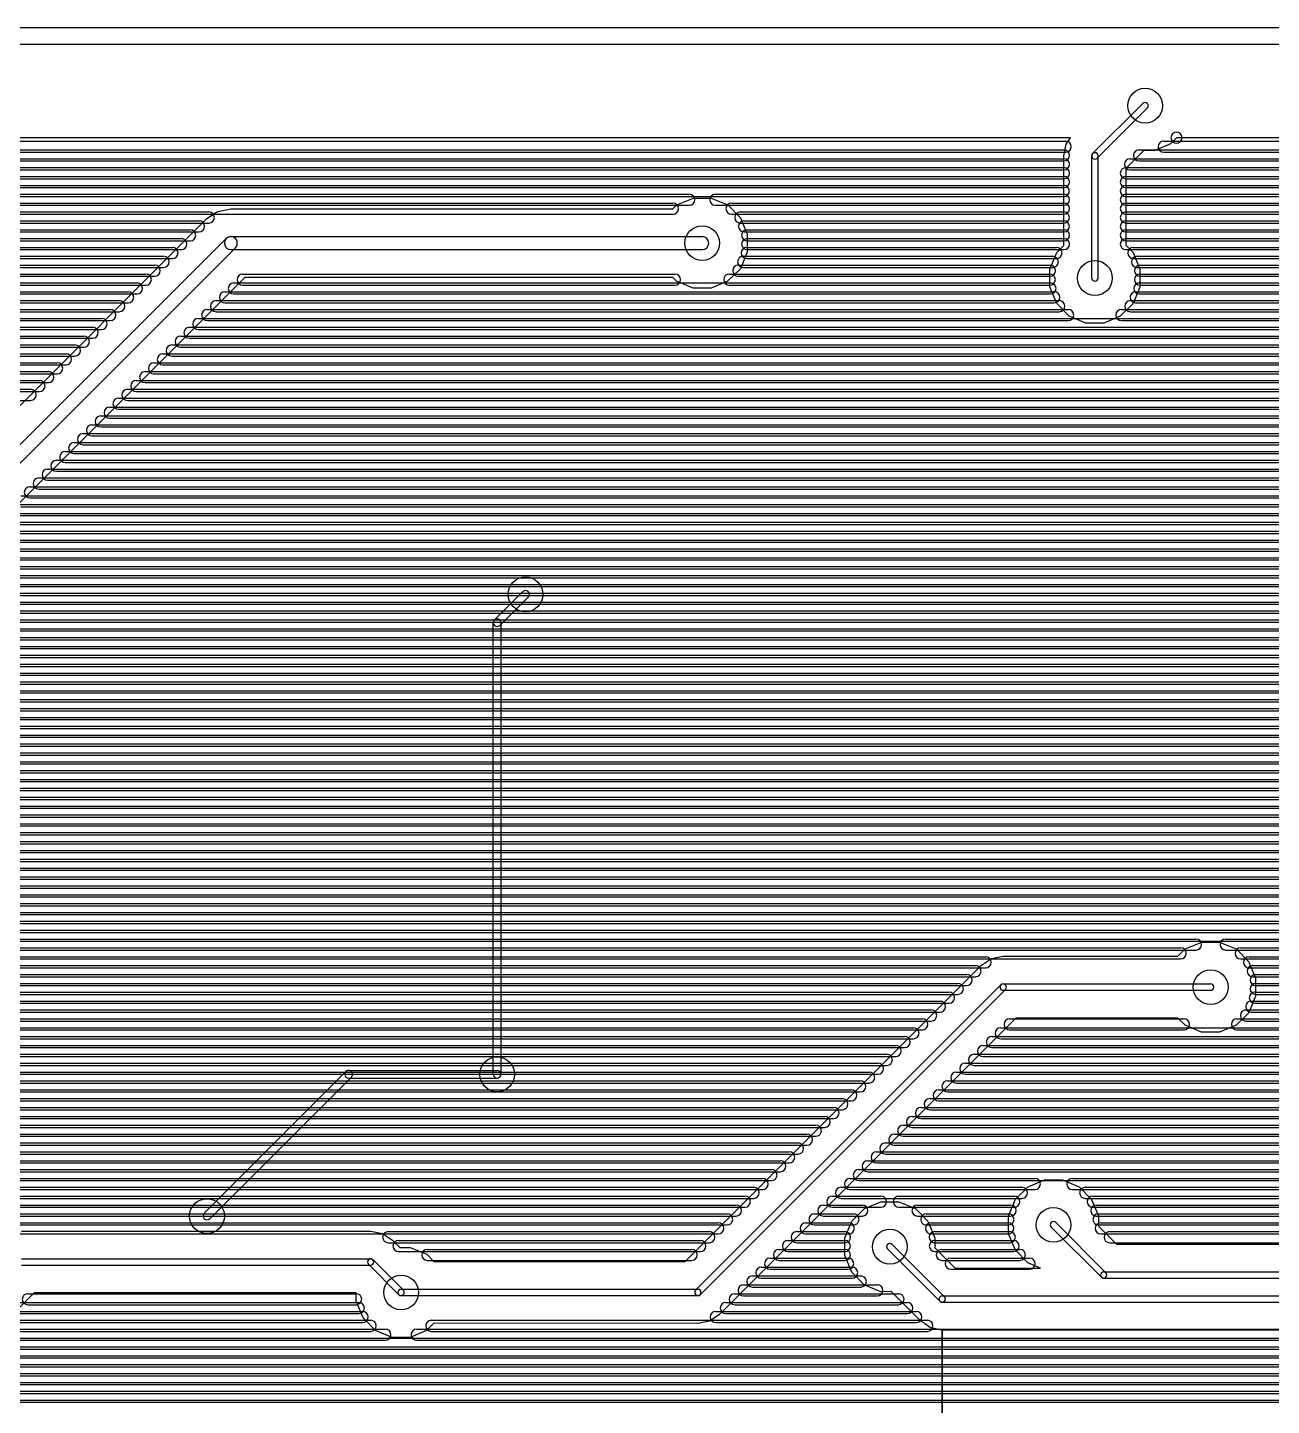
# Model space of a CAD drawing. Extents: x 25909 to 94169, y 14485 to 72115.
# Drawn here: x 45528 to 56750, y 59682 to 72115 of the extents above; entities that cross this region are included whole.
import ezdxf

# ---------------------------------------------------------------- set-up
doc = ezdxf.new("R2010")
doc.units = 0
doc.layers.add('BLACK', color=1, linetype='CONTINUOUS')

msp = doc.modelspace()

# ---------------------------------------------------------------- linework, layer by layer
at = {"layer": 'BLACK'}
for p, q in [((27165, 72115), (94093, 72115)), ((27165, 71965), (94093, 71965)), ((55589, 71431), (55136, 70978)), ((55630, 71390), (55177, 70937)), ((54936, 71120), (40520, 71120)), ((54899, 71064), (54936, 71120)), ((55893, 71121), (55839, 71066)), ((58548, 71120), (55893, 71121)), ((40360, 71011), (54878, 71011)), ((40360, 71011), (54878, 71011)), ((40440, 71091), (54894, 71091)), ((40440, 71091), (54894, 71091)), ((40440, 70991), (54894, 70991)), ((40440, 70991), (54894, 70991)), ((54878, 70957), (54899, 71064)), ((55598, 71005), (55436, 70842)), ((55554, 71011), (58230, 71011)), ((55554, 71011), (58230, 71011)), ((55690, 71004), (55598, 71005)), ((55839, 71066), (55690, 71004)), ((55778, 71091), (58468, 71091)), ((55778, 71091), (58468, 71091)), ((55778, 70991), (58468, 70991)), ((55778, 70991), (58468, 70991)), ((40280, 70931), (54878, 70931)), ((40280, 70931), (54878, 70931)), ((40360, 70911), (54878, 70911)), ((40360, 70911), (54878, 70911)), ((54878, 70150), (54878, 70957)), ((55128, 69855), (55128, 70957)), ((55186, 69855), (55186, 70957)), ((55474, 70931), (58128, 70931)), ((55474, 70931), (58128, 70931)), ((55554, 70911), (58230, 70911)), ((55554, 70911), (58230, 70911)), ((40120, 70771), (54878, 70771)), ((40120, 70771), (54878, 70771)), ((40200, 70851), (54878, 70851)), ((40200, 70851), (54878, 70851)), ((40200, 70751), (54878, 70751)), ((40200, 70751), (54878, 70751)), ((40280, 70831), (54878, 70831)), ((40280, 70831), (54878, 70831)), ((55436, 70851), (58068, 70851)), ((55436, 70851), (58068, 70851)), ((55436, 70842), (55436, 70151)), ((55436, 70771), (58034, 70771)), ((55436, 70771), (58034, 70771)), ((55436, 70751), (58068, 70751)), ((55436, 70751), (58068, 70751)), ((55474, 70831), (58128, 70831)), ((55474, 70831), (58128, 70831)), ((40049, 70691), (54877, 70691)), ((40049, 70691), (54877, 70691)), ((40120, 70671), (54878, 70671)), ((40120, 70671), (54878, 70671)), ((55436, 70691), (58018, 70691)), ((55436, 70691), (58018, 70691)), ((55436, 70671), (58034, 70671)), ((55436, 70671), (58034, 70671)), ((40049, 70611), (51497, 70611)), ((40049, 70611), (51497, 70611)), ((40049, 70591), (54877, 70591)), ((40049, 70591), (54877, 70591)), ((40049, 70531), (51351, 70531)), ((40049, 70531), (51351, 70531)), ((40049, 70511), (51497, 70511)), ((40049, 70511), (51497, 70511)), ((51349, 70479), (51385, 70514)), ((51385, 70514), (51534, 70576)), ((51534, 70576), (51695, 70576)), ((51695, 70576), (51845, 70514)), ((51732, 70611), (54878, 70611)), ((51732, 70611), (54878, 70611)), ((51732, 70511), (54878, 70511)), ((51732, 70511), (54878, 70511)), ((51845, 70514), (51958, 70399)), ((51878, 70531), (54878, 70531)), ((51878, 70531), (54878, 70531)), ((55436, 70611), (58018, 70611)), ((55436, 70611), (58018, 70611)), ((55436, 70591), (58018, 70591)), ((55436, 70591), (58018, 70591)), ((55436, 70531), (58036, 70531)), ((55436, 70531), (58036, 70531)), ((55436, 70511), (58018, 70511)), ((55436, 70511), (58018, 70511)), ((40049, 70451), (47163, 70451)), ((40049, 70451), (47163, 70451)), ((40049, 70431), (51351, 70431)), ((40049, 70431), (51351, 70431)), ((40049, 63294), (47143, 70388)), ((40049, 70371), (47075, 70371)), ((40049, 70371), (47075, 70371)), ((47143, 70388), (47209, 70433)), ((47209, 70433), (47244, 70455)), ((47244, 70455), (47362, 70479)), ((47362, 70479), (51349, 70479)), ((51878, 70431), (54878, 70431)), ((51878, 70431), (54878, 70431)), ((51957, 70451), (54877, 70451)), ((51957, 70451), (54877, 70451)), ((51958, 70399), (52020, 70250)), ((51991, 70371), (54877, 70371)), ((51991, 70371), (54877, 70371)), ((55436, 70451), (58068, 70451)), ((55436, 70451), (58068, 70451)), ((55436, 70431), (58036, 70431)), ((55436, 70431), (58036, 70431)), ((55436, 70371), (58132, 70371)), ((55436, 70371), (58132, 70371)), ((40049, 70351), (47163, 70351)), ((40049, 70351), (47163, 70351)), ((40049, 70291), (46995, 70291)), ((40049, 70291), (46995, 70291)), ((40049, 70271), (47075, 70271)), ((40049, 70271), (47075, 70271)), ((51957, 70351), (54877, 70351)), ((51957, 70351), (54877, 70351)), ((51991, 70271), (54877, 70271)), ((51991, 70271), (54877, 70271)), ((52020, 70291), (54878, 70291)), ((52020, 70291), (54878, 70291)), ((52020, 70250), (52020, 70089)), ((55436, 70351), (58068, 70351)), ((55436, 70351), (58068, 70351)), ((55436, 70291), (58236, 70291)), ((55436, 70291), (58236, 70291)), ((55436, 70271), (58132, 70271)), ((55436, 70271), (58132, 70271)), ((39269, 62162), (47319, 70212)), ((39353, 62078), (47403, 70128)), ((40049, 70211), (46915, 70211)), ((40049, 70211), (46915, 70211)), ((40049, 70191), (46995, 70191)), ((40049, 70191), (46995, 70191)), ((40049, 70131), (46835, 70131)), ((40049, 70131), (46835, 70131)), ((47362, 70229), (51614, 70229)), ((52016, 70131), (54810, 70131)), ((52016, 70131), (54810, 70131)), ((52020, 70211), (54878, 70211)), ((52020, 70211), (54878, 70211)), ((52020, 70191), (54878, 70191)), ((52020, 70191), (54878, 70191)), ((54813, 70086), (54878, 70150)), ((55436, 70211), (70814, 70211)), ((55436, 70211), (70814, 70211)), ((55436, 70191), (58236, 70191)), ((55436, 70191), (58236, 70191)), ((55436, 70151), (55501, 70084)), ((55503, 70131), (70777, 70131)), ((55503, 70131), (70777, 70131)), ((40049, 70111), (46915, 70111)), ((40049, 70111), (46915, 70111)), ((40049, 70051), (46755, 70051)), ((40049, 70051), (46755, 70051)), ((40049, 70031), (46835, 70031)), ((40049, 70031), (46835, 70031)), ((47362, 70111), (51614, 70111)), ((52020, 70089), (51958, 69939)), ((51983, 70051), (54777, 70051)), ((51983, 70051), (54777, 70051)), ((52016, 70031), (54810, 70031)), ((52016, 70031), (54810, 70031)), ((52020, 70111), (54878, 70111)), ((52020, 70111), (54878, 70111)), ((54751, 69936), (54813, 70086)), ((55436, 70111), (70814, 70111)), ((55436, 70111), (70814, 70111)), ((55501, 70084), (55563, 69935)), ((55503, 70031), (70777, 70031)), ((55503, 70031), (70777, 70031)), ((55536, 70051), (70696, 70051)), ((55536, 70051), (70696, 70051)), ((40049, 69971), (46675, 69971)), ((40049, 69971), (46675, 69971)), ((40049, 69951), (46755, 69951)), ((40049, 69951), (46755, 69951)), ((40049, 69891), (46595, 69891)), ((40049, 69891), (46595, 69891)), ((40049, 69871), (46675, 69871)), ((40049, 69871), (46675, 69871)), ((47468, 69891), (51368, 69891)), ((47468, 69891), (51368, 69891)), ((51958, 69939), (51843, 69826)), ((51858, 69891), (54750, 69891)), ((51858, 69891), (54750, 69891)), ((51939, 69971), (54751, 69971)), ((51939, 69971), (54751, 69971)), ((51939, 69871), (54751, 69871)), ((51939, 69871), (54751, 69871)), ((51983, 69951), (54777, 69951)), ((51983, 69951), (54777, 69951)), ((54751, 69775), (54751, 69936)), ((55536, 69951), (70696, 69951)), ((55536, 69951), (70696, 69951)), ((55563, 69971), (70617, 69971)), ((55563, 69971), (70617, 69971)), ((55563, 69935), (55563, 69774)), ((55563, 69891), (70537, 69891)), ((55563, 69891), (70537, 69891)), ((55563, 69871), (70617, 69871)), ((55563, 69871), (70617, 69871)), ((47489, 69861), (40049, 62422)), ((40049, 69811), (46515, 69811)), ((40049, 69811), (46515, 69811)), ((40049, 69791), (46595, 69791)), ((40049, 69791), (46595, 69791)), ((47388, 69811), (54756, 69811)), ((47388, 69811), (54756, 69811)), ((47468, 69791), (51368, 69791)), ((47468, 69791), (51368, 69791)), ((51348, 69861), (47489, 69861)), ((51383, 69826), (51348, 69861)), ((51533, 69764), (51383, 69826)), ((51694, 69764), (51533, 69764)), ((51843, 69826), (51694, 69764)), ((51858, 69791), (54750, 69791)), ((51858, 69791), (54750, 69791)), ((54813, 69626), (54751, 69775)), ((55563, 69774), (55501, 69624)), ((55557, 69811), (70457, 69811)), ((55557, 69811), (70457, 69811)), ((55563, 69791), (70537, 69791)), ((55563, 69791), (70537, 69791)), ((40049, 69731), (46435, 69731)), ((40049, 69731), (46435, 69731)), ((40049, 69711), (46515, 69711)), ((40049, 69711), (46515, 69711)), ((40049, 69651), (46355, 69651)), ((40049, 69651), (46355, 69651)), ((40049, 69631), (46435, 69631)), ((40049, 69631), (46435, 69631)), ((47228, 69651), (54836, 69651)), ((47228, 69651), (54836, 69651)), ((47308, 69731), (54790, 69731)), ((47308, 69731), (54790, 69731)), ((47308, 69631), (54790, 69631)), ((47308, 69631), (54790, 69631)), ((47388, 69711), (54756, 69711)), ((47388, 69711), (54756, 69711)), ((54926, 69511), (54813, 69626)), ((55501, 69624), (55386, 69511)), ((55477, 69651), (70297, 69651)), ((55477, 69651), (70297, 69651)), ((55524, 69731), (70376, 69731)), ((55524, 69731), (70376, 69731)), ((55524, 69631), (70376, 69631)), ((55524, 69631), (70376, 69631)), ((55557, 69711), (70457, 69711)), ((55557, 69711), (70457, 69711)), ((40049, 69571), (46275, 69571)), ((40049, 69571), (46275, 69571)), ((40049, 69551), (46355, 69551)), ((40049, 69551), (46355, 69551)), ((47148, 69571), (54916, 69571)), ((47148, 69571), (54916, 69571)), ((47228, 69551), (54836, 69551)), ((47228, 69551), (54836, 69551)), ((55076, 69449), (54926, 69511)), ((55386, 69511), (55237, 69449)), ((55396, 69571), (70230, 69571)), ((55396, 69571), (70230, 69571)), ((55477, 69551), (70297, 69551)), ((55477, 69551), (70297, 69551)), ((40049, 69491), (46195, 69491)), ((40049, 69491), (46195, 69491)), ((40049, 69471), (46275, 69471)), ((40049, 69471), (46275, 69471)), ((40049, 69411), (46115, 69411)), ((40049, 69411), (46115, 69411)), ((40049, 69391), (46195, 69391)), ((40049, 69391), (46195, 69391)), ((46988, 69411), (70174, 69411)), ((46988, 69411), (70174, 69411)), ((47068, 69491), (70190, 69491)), ((47068, 69491), (70190, 69491)), ((47068, 69391), (70190, 69391)), ((47068, 69391), (70190, 69391)), ((47148, 69471), (54916, 69471)), ((47148, 69471), (54916, 69471)), ((55237, 69449), (55076, 69449)), ((55396, 69471), (70230, 69471)), ((55396, 69471), (70230, 69471)), ((40049, 69331), (46035, 69331)), ((40049, 69331), (46035, 69331)), ((40049, 69311), (46115, 69311)), ((40049, 69311), (46115, 69311)), ((40049, 69251), (45955, 69251)), ((40049, 69251), (45955, 69251)), ((46828, 69251), (70174, 69251)), ((46828, 69251), (70174, 69251)), ((46908, 69331), (70174, 69331)), ((46908, 69331), (70174, 69331)), ((46988, 69311), (70174, 69311)), ((46988, 69311), (70174, 69311)), ((40049, 69231), (46035, 69231)), ((40049, 69231), (46035, 69231)), ((40049, 69171), (45875, 69171)), ((40049, 69171), (45875, 69171)), ((40049, 69151), (45955, 69151)), ((40049, 69151), (45955, 69151)), ((46748, 69171), (70174, 69171)), ((46748, 69171), (70174, 69171)), ((46828, 69151), (70174, 69151)), ((46828, 69151), (70174, 69151)), ((46908, 69231), (70174, 69231)), ((46908, 69231), (70174, 69231)), ((40049, 69091), (45795, 69091)), ((40049, 69091), (45795, 69091)), ((40049, 69071), (45875, 69071)), ((40049, 69071), (45875, 69071)), ((40049, 69011), (45715, 69011)), ((40049, 69011), (45715, 69011)), ((46588, 69011), (64882, 69011)), ((46588, 69011), (64882, 69011)), ((46668, 69091), (70174, 69091)), ((46668, 69091), (70174, 69091)), ((46748, 69071), (70174, 69071)), ((46748, 69071), (70174, 69071)), ((40049, 68991), (45795, 68991)), ((40049, 68991), (45795, 68991)), ((40049, 68931), (45635, 68931)), ((40049, 68931), (45635, 68931)), ((40049, 68911), (45715, 68911)), ((40049, 68911), (45715, 68911)), ((46508, 68931), (64770, 68931)), ((46508, 68931), (64770, 68931)), ((46588, 68911), (64882, 68911)), ((46588, 68911), (64882, 68911)), ((46668, 68991), (70174, 68991)), ((46668, 68991), (70174, 68991)), ((40049, 68851), (45555, 68851)), ((40049, 68851), (45555, 68851)), ((40049, 68831), (45635, 68831)), ((40049, 68831), (45635, 68831)), ((46348, 68771), (64672, 68771)), ((46348, 68771), (64672, 68771)), ((46428, 68851), (64704, 68851)), ((46428, 68851), (64704, 68851)), ((46508, 68831), (64770, 68831)), ((46508, 68831), (64770, 68831)), ((40049, 68751), (45555, 68751)), ((40049, 68751), (45555, 68751)), ((46268, 68691), (64652, 68691)), ((46268, 68691), (64652, 68691)), ((46348, 68671), (64672, 68671)), ((46348, 68671), (64672, 68671)), ((46428, 68751), (64704, 68751)), ((46428, 68751), (64704, 68751)), ((46108, 68531), (64666, 68531)), ((46108, 68531), (64666, 68531)), ((46188, 68611), (64652, 68611)), ((46188, 68611), (64652, 68611)), ((46188, 68511), (64652, 68511)), ((46188, 68511), (64652, 68511)), ((46268, 68591), (64652, 68591)), ((46268, 68591), (64652, 68591)), ((46028, 68451), (64700, 68451)), ((46028, 68451), (64700, 68451)), ((46108, 68431), (64666, 68431)), ((46108, 68431), (64666, 68431)), ((45868, 68291), (64852, 68291)), ((45868, 68291), (64852, 68291)), ((45948, 68371), (64758, 68371)), ((45948, 68371), (64758, 68371)), ((45948, 68271), (64758, 68271)), ((45948, 68271), (64758, 68271)), ((46028, 68351), (64700, 68351)), ((46028, 68351), (64700, 68351)), ((45708, 68131), (65136, 68131)), ((45708, 68131), (65136, 68131)), ((45788, 68211), (65056, 68211)), ((45788, 68211), (65056, 68211)), ((45868, 68191), (64852, 68191)), ((45868, 68191), (64852, 68191)), ((45628, 68051), (65216, 68051)), ((45628, 68051), (65216, 68051)), ((45708, 68031), (65136, 68031)), ((45708, 68031), (65136, 68031)), ((45788, 68111), (65056, 68111)), ((45788, 68111), (65056, 68111)), ((45468, 67891), (65376, 67891)), ((45468, 67891), (65376, 67891)), ((45548, 67971), (65296, 67971)), ((45548, 67971), (65296, 67971)), ((45628, 67951), (65216, 67951)), ((45628, 67951), (65216, 67951)), ((45388, 67811), (65456, 67811)), ((45388, 67811), (65456, 67811)), ((45468, 67791), (65376, 67791)), ((45468, 67791), (65376, 67791)), ((45548, 67871), (65296, 67871)), ((45548, 67871), (65296, 67871)), ((45228, 67651), (65616, 67651)), ((45228, 67651), (65616, 67651)), ((45308, 67731), (65536, 67731)), ((45308, 67731), (65536, 67731)), ((45388, 67711), (65456, 67711)), ((45388, 67711), (65456, 67711)), ((45148, 67571), (65696, 67571)), ((45148, 67571), (65696, 67571)), ((45228, 67551), (65616, 67551)), ((45228, 67551), (65616, 67551)), ((45308, 67631), (65536, 67631)), ((45308, 67631), (65536, 67631)), ((44988, 67411), (65856, 67411)), ((44988, 67411), (65856, 67411)), ((45068, 67491), (65776, 67491)), ((45068, 67491), (65776, 67491)), ((45068, 67391), (65776, 67391)), ((45068, 67391), (65776, 67391)), ((45148, 67471), (65696, 67471)), ((45148, 67471), (65696, 67471)), ((44908, 67331), (65936, 67331)), ((44908, 67331), (65936, 67331)), ((44988, 67311), (65856, 67311)), ((44988, 67311), (65856, 67311)), ((44748, 67171), (66010, 67171)), ((44748, 67171), (66010, 67171)), ((44828, 67251), (66010, 67251)), ((44828, 67251), (66010, 67251)), ((44828, 67151), (66010, 67151)), ((44828, 67151), (66010, 67151)), ((44908, 67231), (65936, 67231)), ((44908, 67231), (65936, 67231)), ((44668, 67091), (66010, 67091)), ((44668, 67091), (66010, 67091)), ((44748, 67071), (66010, 67071)), ((44748, 67071), (66010, 67071)), ((49995, 67026), (49739, 66770)), ((44508, 66931), (66010, 66931)), ((44508, 66931), (66010, 66931)), ((44588, 67011), (66010, 67011)), ((44588, 67011), (66010, 67011)), ((44588, 66911), (66010, 66911)), ((44588, 66911), (66010, 66911)), ((44668, 66991), (66010, 66991)), ((44668, 66991), (66010, 66991)), ((50045, 66976), (49789, 66720)), ((44348, 66771), (66010, 66771)), ((44348, 66771), (66010, 66771)), ((44428, 66851), (66010, 66851)), ((44428, 66851), (66010, 66851)), ((44508, 66831), (66010, 66831)), ((44508, 66831), (66010, 66831)), ((44268, 66691), (66010, 66691)), ((44268, 66691), (66010, 66691)), ((44348, 66671), (66010, 66671)), ((44348, 66671), (66010, 66671)), ((44428, 66751), (66010, 66751)), ((44428, 66751), (66010, 66751)), ((49729, 62671), (49729, 66745)), ((49799, 62671), (49799, 66745)), ((44108, 66531), (66010, 66531)), ((44108, 66531), (66010, 66531)), ((44188, 66611), (66010, 66611)), ((44188, 66611), (66010, 66611)), ((44268, 66591), (66010, 66591)), ((44268, 66591), (66010, 66591)), ((44028, 66451), (66010, 66451)), ((44028, 66451), (66010, 66451)), ((44108, 66431), (66010, 66431)), ((44108, 66431), (66010, 66431)), ((44188, 66511), (66010, 66511)), ((44188, 66511), (66010, 66511)), ((43868, 66291), (66010, 66291)), ((43868, 66291), (66010, 66291)), ((43948, 66371), (66010, 66371)), ((43948, 66371), (66010, 66371)), ((43948, 66271), (66010, 66271)), ((43948, 66271), (66010, 66271)), ((44028, 66351), (66010, 66351)), ((44028, 66351), (66010, 66351)), ((43788, 66211), (66010, 66211)), ((43788, 66211), (66010, 66211)), ((43868, 66191), (66010, 66191)), ((43868, 66191), (66010, 66191)), ((43628, 66051), (66010, 66051)), ((43628, 66051), (66010, 66051)), ((43708, 66131), (66010, 66131)), ((43708, 66131), (66010, 66131)), ((43708, 66031), (66010, 66031)), ((43708, 66031), (66010, 66031)), ((43788, 66111), (66010, 66111)), ((43788, 66111), (66010, 66111)), ((43548, 65971), (66010, 65971)), ((43548, 65971), (66010, 65971)), ((43628, 65951), (66010, 65951)), ((43628, 65951), (66010, 65951)), ((43388, 65811), (66010, 65811)), ((43388, 65811), (66010, 65811)), ((43468, 65891), (66010, 65891)), ((43468, 65891), (66010, 65891)), ((43468, 65791), (66010, 65791)), ((43468, 65791), (66010, 65791)), ((43548, 65871), (66010, 65871)), ((43548, 65871), (66010, 65871)), ((43228, 65651), (66010, 65651)), ((43228, 65651), (66010, 65651)), ((43308, 65731), (66010, 65731)), ((43308, 65731), (66010, 65731)), ((43388, 65711), (66010, 65711)), ((43388, 65711), (66010, 65711)), ((43148, 65571), (66010, 65571)), ((43148, 65571), (66010, 65571)), ((43228, 65551), (66010, 65551)), ((43228, 65551), (66010, 65551)), ((43308, 65631), (66010, 65631)), ((43308, 65631), (66010, 65631)), ((42988, 65411), (61114, 65411)), ((42988, 65411), (61114, 65411)), ((43068, 65491), (61258, 65491)), ((43068, 65491), (61258, 65491)), ((43148, 65471), (66010, 65471)), ((43148, 65471), (66010, 65471)), ((42908, 65331), (61034, 65331)), ((42908, 65331), (61034, 65331)), ((42988, 65311), (61114, 65311)), ((42988, 65311), (61114, 65311)), ((43068, 65391), (61258, 65391)), ((43068, 65391), (61258, 65391)), ((42748, 65171), (60972, 65171)), ((42748, 65171), (60972, 65171)), ((42828, 65251), (61000, 65251)), ((42828, 65251), (61000, 65251)), ((42828, 65151), (61000, 65151)), ((42828, 65151), (61000, 65151)), ((42908, 65231), (61034, 65231)), ((42908, 65231), (61034, 65231)), ((42668, 65091), (60972, 65091)), ((42668, 65091), (60972, 65091)), ((42748, 65071), (60972, 65071)), ((42748, 65071), (60972, 65071)), ((42508, 64931), (61008, 64931)), ((42508, 64931), (61008, 64931)), ((42588, 65011), (60976, 65011)), ((42588, 65011), (60976, 65011)), ((42588, 64911), (60976, 64911)), ((42588, 64911), (60976, 64911)), ((42668, 64991), (60972, 64991)), ((42668, 64991), (60972, 64991)), ((42428, 64851), (61054, 64851)), ((42428, 64851), (61054, 64851)), ((42508, 64831), (61008, 64831)), ((42508, 64831), (61008, 64831)), ((42268, 64691), (66010, 64691)), ((42268, 64691), (66010, 64691)), ((42348, 64771), (61134, 64771)), ((42348, 64771), (61134, 64771)), ((42348, 64671), (61134, 64671)), ((42348, 64671), (61134, 64671)), ((42428, 64751), (61054, 64751)), ((42428, 64751), (61054, 64751)), ((42108, 64531), (66010, 64531)), ((42108, 64531), (66010, 64531)), ((42188, 64611), (66010, 64611)), ((42188, 64611), (66010, 64611)), ((42268, 64591), (66010, 64591)), ((42268, 64591), (66010, 64591)), ((42028, 64451), (66010, 64451)), ((42028, 64451), (66010, 64451)), ((42108, 64431), (66010, 64431)), ((42108, 64431), (66010, 64431)), ((42188, 64511), (66010, 64511)), ((42188, 64511), (66010, 64511)), ((41868, 64291), (66010, 64291)), ((41868, 64291), (66010, 64291)), ((41948, 64371), (66010, 64371)), ((41948, 64371), (66010, 64371)), ((42028, 64351), (66010, 64351)), ((42028, 64351), (66010, 64351)), ((41788, 64211), (66010, 64211)), ((41788, 64211), (66010, 64211)), ((41868, 64191), (66010, 64191)), ((41868, 64191), (66010, 64191)), ((41948, 64271), (66010, 64271)), ((41948, 64271), (66010, 64271)), ((41628, 64051), (66010, 64051)), ((41628, 64051), (66010, 64051)), ((41708, 64131), (66010, 64131)), ((41708, 64131), (66010, 64131)), ((41708, 64031), (66010, 64031)), ((41708, 64031), (66010, 64031)), ((41788, 64111), (66010, 64111)), ((41788, 64111), (66010, 64111)), ((41548, 63971), (66010, 63971)), ((41548, 63971), (66010, 63971)), ((41628, 63951), (66010, 63951)), ((41628, 63951), (66010, 63951)), ((41388, 63811), (55930, 63811)), ((41388, 63811), (55930, 63811)), ((41468, 63891), (56068, 63891)), ((41468, 63891), (56068, 63891)), ((41468, 63791), (56068, 63791)), ((41468, 63791), (56068, 63791)), ((41548, 63871), (66010, 63871)), ((41548, 63871), (66010, 63871)), ((55905, 63736), (55972, 63801)), ((55972, 63801), (56121, 63863)), ((56121, 63863), (56282, 63863)), ((56282, 63863), (56432, 63801)), ((56336, 63891), (66010, 63891)), ((56336, 63891), (66010, 63891)), ((56336, 63791), (66010, 63791)), ((56336, 63791), (66010, 63791)), ((56432, 63801), (56545, 63686)), ((56472, 63811), (66010, 63811)), ((56472, 63811), (66010, 63811)), ((41308, 63731), (54172, 63731)), ((41308, 63731), (54172, 63731)), ((41388, 63711), (55930, 63711)), ((41388, 63711), (55930, 63711)), ((54133, 63654), (54223, 63715)), ((54223, 63715), (54330, 63736)), ((54330, 63736), (55905, 63736)), ((56472, 63711), (66010, 63711)), ((56472, 63711), (66010, 63711)), ((56545, 63686), (56607, 63537)), ((56548, 63731), (66010, 63731)), ((56548, 63731), (66010, 63731)), ((41148, 63571), (54000, 63571)), ((41148, 63571), (54000, 63571)), ((41228, 63651), (54080, 63651)), ((41228, 63651), (54080, 63651)), ((41228, 63551), (54080, 63551)), ((41228, 63551), (54080, 63551)), ((41308, 63631), (54172, 63631)), ((41308, 63631), (54172, 63631)), ((51459, 60982), (54133, 63654)), ((56548, 63631), (66010, 63631)), ((56548, 63631), (66010, 63631)), ((56581, 63651), (66009, 63651)), ((56581, 63651), (66009, 63651)), ((56581, 63551), (66009, 63551)), ((56581, 63551), (66009, 63551)), ((56607, 63571), (66009, 63571)), ((56607, 63571), (66009, 63571)), ((56607, 63537), (56607, 63376)), ((40988, 63411), (53840, 63411)), ((40988, 63411), (53840, 63411)), ((41068, 63491), (53920, 63491)), ((41068, 63491), (53920, 63491)), ((41148, 63471), (54000, 63471)), ((41148, 63471), (54000, 63471)), ((51554, 60723), (54309, 63478)), ((51595, 60682), (54350, 63437)), ((54330, 63486), (56200, 63486)), ((54330, 63428), (56200, 63428)), ((56600, 63411), (66010, 63411)), ((56600, 63411), (66010, 63411)), ((56607, 63491), (66009, 63491)), ((56607, 63491), (66009, 63491)), ((56607, 63471), (66009, 63471)), ((56607, 63471), (66009, 63471)), ((40908, 63331), (53760, 63331)), ((40908, 63331), (53760, 63331)), ((40988, 63311), (53840, 63311)), ((40988, 63311), (53840, 63311)), ((41068, 63391), (53920, 63391)), ((41068, 63391), (53920, 63391)), ((56607, 63376), (56545, 63226)), ((56567, 63331), (66009, 63331)), ((56567, 63331), (66009, 63331)), ((56600, 63311), (66010, 63311)), ((56600, 63311), (66010, 63311)), ((56607, 63391), (66009, 63391)), ((56607, 63391), (66009, 63391)), ((40748, 63171), (53600, 63171)), ((40748, 63171), (53600, 63171)), ((40828, 63251), (53680, 63251)), ((40828, 63251), (53680, 63251)), ((40908, 63231), (53760, 63231)), ((40908, 63231), (53760, 63231)), ((54444, 63178), (51772, 60505)), ((54387, 63171), (55961, 63171)), ((54387, 63171), (55961, 63171)), ((55906, 63178), (54444, 63178)), ((55970, 63113), (55906, 63178)), ((56545, 63226), (56430, 63113)), ((56438, 63171), (66010, 63171)), ((56438, 63171), (66010, 63171)), ((56519, 63251), (66009, 63251)), ((56519, 63251), (66009, 63251)), ((56567, 63231), (66009, 63231)), ((56567, 63231), (66009, 63231)), ((40668, 63091), (53520, 63091)), ((40668, 63091), (53520, 63091)), ((40748, 63071), (53600, 63071)), ((40748, 63071), (53600, 63071)), ((40828, 63151), (53680, 63151)), ((40828, 63151), (53680, 63151)), ((54307, 63091), (66009, 63091)), ((54307, 63091), (66009, 63091)), ((54387, 63071), (55961, 63071)), ((54387, 63071), (55961, 63071)), ((56120, 63051), (55970, 63113)), ((56281, 63051), (56120, 63051)), ((56430, 63113), (56281, 63051)), ((56438, 63071), (66010, 63071)), ((56438, 63071), (66010, 63071)), ((56519, 63151), (66009, 63151)), ((56519, 63151), (66009, 63151)), ((40508, 62931), (53360, 62931)), ((40508, 62931), (53360, 62931)), ((40588, 63011), (53440, 63011)), ((40588, 63011), (53440, 63011)), ((40588, 62911), (53440, 62911)), ((40588, 62911), (53440, 62911)), ((40668, 62991), (53520, 62991)), ((40668, 62991), (53520, 62991)), ((54147, 62931), (66009, 62931)), ((54147, 62931), (66009, 62931)), ((54227, 63011), (66009, 63011)), ((54227, 63011), (66009, 63011)), ((54227, 62911), (66009, 62911)), ((54227, 62911), (66009, 62911)), ((54307, 62991), (66009, 62991)), ((54307, 62991), (66009, 62991)), ((40428, 62851), (53280, 62851)), ((40428, 62851), (53280, 62851)), ((40508, 62831), (53360, 62831)), ((40508, 62831), (53360, 62831)), ((54067, 62851), (66009, 62851)), ((54067, 62851), (66009, 62851)), ((54147, 62831), (66009, 62831)), ((54147, 62831), (66009, 62831)), ((40268, 62691), (53120, 62691)), ((40268, 62691), (53120, 62691)), ((40348, 62771), (53200, 62771)), ((40348, 62771), (53200, 62771)), ((40348, 62671), (53200, 62671)), ((40348, 62671), (53200, 62671)), ((40428, 62751), (53280, 62751)), ((40428, 62751), (53280, 62751)), ((47121, 61417), (48399, 62695)), ((48425, 62705), (49763, 62705)), ((53907, 62691), (66009, 62691)), ((53907, 62691), (66009, 62691)), ((53987, 62771), (66009, 62771)), ((53987, 62771), (66009, 62771)), ((53987, 62671), (66009, 62671)), ((53987, 62671), (66009, 62671)), ((54067, 62751), (66009, 62751)), ((54067, 62751), (66009, 62751)), ((40188, 62611), (53040, 62611)), ((40188, 62611), (53040, 62611)), ((40268, 62591), (53120, 62591)), ((40268, 62591), (53120, 62591)), ((47171, 61367), (48449, 62645)), ((48425, 62635), (49763, 62635)), ((53827, 62611), (66009, 62611)), ((53827, 62611), (66009, 62611)), ((53907, 62591), (66009, 62591)), ((53907, 62591), (66009, 62591)), ((40049, 62451), (52879, 62451)), ((40049, 62451), (52879, 62451)), ((40108, 62531), (52960, 62531)), ((40108, 62531), (52960, 62531)), ((40108, 62431), (52960, 62431)), ((40108, 62431), (52960, 62431)), ((40188, 62511), (53040, 62511)), ((40188, 62511), (53040, 62511)), ((53667, 62451), (66009, 62451)), ((53667, 62451), (66009, 62451)), ((53747, 62531), (66009, 62531)), ((53747, 62531), (66009, 62531)), ((53747, 62431), (66009, 62431)), ((53747, 62431), (66009, 62431)), ((53827, 62511), (66009, 62511)), ((53827, 62511), (66009, 62511)), ((40049, 62371), (52799, 62371)), ((40049, 62371), (52799, 62371)), ((40049, 62351), (52879, 62351)), ((40049, 62351), (52879, 62351)), ((40049, 62291), (52719, 62291)), ((40049, 62291), (52719, 62291)), ((53507, 62291), (65865, 62291)), ((53507, 62291), (65865, 62291)), ((53587, 62371), (65945, 62371)), ((53587, 62371), (65945, 62371)), ((53667, 62351), (66009, 62351)), ((53667, 62351), (66009, 62351)), ((40049, 62271), (52799, 62271)), ((40049, 62271), (52799, 62271)), ((40049, 62211), (52639, 62211)), ((40049, 62211), (52639, 62211)), ((40049, 62191), (52719, 62191)), ((40049, 62191), (52719, 62191)), ((53427, 62211), (65697, 62211)), ((53427, 62211), (65697, 62211)), ((53507, 62191), (65865, 62191)), ((53507, 62191), (65865, 62191)), ((53587, 62271), (65945, 62271)), ((53587, 62271), (65945, 62271)), ((40049, 62131), (52559, 62131)), ((40049, 62131), (52559, 62131)), ((40049, 62111), (52639, 62111)), ((40049, 62111), (52639, 62111)), ((40049, 62051), (52479, 62051)), ((40049, 62051), (52479, 62051)), ((53267, 62051), (65497, 62051)), ((53267, 62051), (65497, 62051)), ((53347, 62131), (65569, 62131)), ((53347, 62131), (65569, 62131)), ((53427, 62111), (65697, 62111)), ((53427, 62111), (65697, 62111)), ((40049, 62031), (52559, 62031)), ((40049, 62031), (52559, 62031)), ((40049, 61971), (52399, 61971)), ((40049, 61971), (52399, 61971)), ((40049, 61951), (52479, 61951)), ((40049, 61951), (52479, 61951)), ((53187, 61971), (65463, 61971)), ((53187, 61971), (65463, 61971)), ((53267, 61951), (65497, 61951)), ((53267, 61951), (65497, 61951)), ((53347, 62031), (65569, 62031)), ((53347, 62031), (65569, 62031)), ((40049, 61891), (52319, 61891)), ((40049, 61891), (52319, 61891)), ((40049, 61871), (52399, 61871)), ((40049, 61871), (52399, 61871)), ((40049, 61811), (52239, 61811)), ((40049, 61811), (52239, 61811)), ((40049, 61791), (52319, 61791)), ((40049, 61791), (52319, 61791)), ((53027, 61811), (61095, 61811)), ((53027, 61811), (61095, 61811)), ((53107, 61891), (61187, 61891)), ((53107, 61891), (61187, 61891)), ((53107, 61791), (61187, 61791)), ((53107, 61791), (61187, 61791)), ((53187, 61871), (65463, 61871)), ((53187, 61871), (65463, 61871)), ((40049, 61731), (52159, 61731)), ((40049, 61731), (52159, 61731)), ((40049, 61711), (52239, 61711)), ((40049, 61711), (52239, 61711)), ((52947, 61731), (54615, 61731)), ((52947, 61731), (54615, 61731)), ((53027, 61711), (61095, 61711)), ((53027, 61711), (61095, 61711)), ((54554, 61656), (54703, 61718)), ((54703, 61718), (54864, 61718)), ((54864, 61718), (55014, 61656)), ((54954, 61731), (61038, 61731)), ((54954, 61731), (61038, 61731)), ((40049, 61651), (52079, 61651)), ((40049, 61651), (52079, 61651)), ((40049, 61631), (52159, 61631)), ((40049, 61631), (52159, 61631)), ((40049, 61571), (51999, 61571)), ((40049, 61571), (51999, 61571)), ((40049, 61551), (52079, 61551)), ((40049, 61551), (52079, 61551)), ((52787, 61571), (53227, 61571)), ((52787, 61571), (53227, 61571)), ((52867, 61651), (54499, 61651)), ((52867, 61651), (54499, 61651)), ((52867, 61551), (54499, 61551)), ((52867, 61551), (54499, 61551)), ((52947, 61631), (54615, 61631)), ((52947, 61631), (54615, 61631)), ((53388, 61571), (54430, 61571)), ((53388, 61571), (54430, 61571)), ((54377, 61393), (54439, 61543)), ((54439, 61543), (54554, 61656)), ((54954, 61631), (61038, 61631)), ((54954, 61631), (61038, 61631)), ((55014, 61656), (55127, 61541)), ((55069, 61651), (61005, 61651)), ((55069, 61651), (61005, 61651)), ((55069, 61551), (61005, 61551)), ((55069, 61551), (61005, 61551)), ((55127, 61541), (55189, 61392)), ((55136, 61571), (60992, 61571)), ((55136, 61571), (60992, 61571)), ((40049, 61491), (51919, 61491)), ((40049, 61491), (51919, 61491)), ((40049, 61471), (51999, 61471)), ((40049, 61471), (51999, 61471)), ((52707, 61491), (53059, 61491)), ((52707, 61491), (53059, 61491)), ((52787, 61471), (53227, 61471)), ((52787, 61471), (53227, 61471)), ((52963, 61346), (53078, 61459)), ((53078, 61459), (53227, 61521)), ((53227, 61521), (53388, 61521)), ((53388, 61521), (53538, 61459)), ((53388, 61471), (54430, 61471)), ((53388, 61471), (54430, 61471)), ((53538, 61459), (53651, 61344)), ((53556, 61491), (54396, 61491)), ((53556, 61491), (54396, 61491)), ((55136, 61471), (60992, 61471)), ((55136, 61471), (60992, 61471)), ((55169, 61491), (60991, 61491)), ((55169, 61491), (60991, 61491)), ((40049, 61411), (51839, 61411)), ((40049, 61411), (51839, 61411)), ((40049, 61391), (51919, 61391)), ((40049, 61391), (51919, 61391)), ((40049, 61331), (51759, 61331)), ((40049, 61331), (51759, 61331)), ((40049, 61311), (51839, 61311)), ((40049, 61311), (51839, 61311)), ((52547, 61331), (52937, 61331)), ((52547, 61331), (52937, 61331)), ((52627, 61411), (52979, 61411)), ((52627, 61411), (52979, 61411)), ((52627, 61311), (52979, 61311)), ((52627, 61311), (52979, 61311)), ((52707, 61391), (53059, 61391)), ((52707, 61391), (53059, 61391)), ((52901, 61196), (52963, 61346)), ((53556, 61391), (54396, 61391)), ((53556, 61391), (54396, 61391)), ((53635, 61411), (54377, 61411)), ((53635, 61411), (54377, 61411)), ((53635, 61311), (54377, 61311)), ((53635, 61311), (54377, 61311)), ((53651, 61344), (53713, 61195)), ((53678, 61331), (54376, 61331)), ((53678, 61331), (54376, 61331)), ((54377, 61232), (54377, 61393)), ((54803, 61333), (55256, 60880)), ((55169, 61391), (60991, 61391)), ((55169, 61391), (60991, 61391)), ((55189, 61411), (61011, 61411)), ((55189, 61411), (61011, 61411)), ((55189, 61392), (55189, 61301)), ((55189, 61311), (61011, 61311)), ((55189, 61311), (61011, 61311)), ((55189, 61301), (55351, 61138)), ((55209, 61331), (61045, 61331)), ((55209, 61331), (61045, 61331)), ((40049, 61231), (51759, 61231)), ((40049, 61231), (51759, 61231)), ((45472, 61256), (48623, 61256)), ((48623, 61256), (48730, 61235)), ((48730, 61235), (48820, 61174)), ((48781, 61251), (51679, 61251)), ((48781, 61251), (51679, 61251)), ((48820, 61174), (48886, 61109)), ((48874, 61171), (51598, 61171)), ((48874, 61171), (51598, 61171)), ((52387, 61171), (52901, 61171)), ((52387, 61171), (52901, 61171)), ((52467, 61251), (52903, 61251)), ((52467, 61251), (52903, 61251)), ((52547, 61231), (52937, 61231)), ((52547, 61231), (52937, 61231)), ((52901, 61035), (52901, 61196)), ((53678, 61231), (54376, 61231)), ((53678, 61231), (54376, 61231)), ((53711, 61251), (54389, 61251)), ((53711, 61251), (54389, 61251)), ((53713, 61195), (53713, 61104)), ((53713, 61171), (54423, 61171)), ((53713, 61171), (54423, 61171)), ((54439, 61083), (54377, 61232)), ((54762, 61292), (55215, 60839)), ((55209, 61231), (61045, 61231)), ((55209, 61231), (61045, 61231)), ((55289, 61251), (61111, 61251)), ((55289, 61251), (61111, 61251)), ((48781, 61151), (51679, 61151)), ((48781, 61151), (51679, 61151)), ((48874, 61071), (51598, 61071)), ((48874, 61071), (51598, 61071)), ((48886, 61109), (48979, 61108)), ((48979, 61108), (49129, 61046)), ((49129, 61046), (49192, 60981)), ((49134, 61091), (51518, 61091)), ((49134, 61091), (51518, 61091)), ((52307, 61091), (52901, 61091)), ((52307, 61091), (52901, 61091)), ((52387, 61071), (52901, 61071)), ((52387, 61071), (52901, 61071)), ((52467, 61151), (52903, 61151)), ((52467, 61151), (52903, 61151)), ((53286, 61095), (53759, 60622)), ((53327, 61136), (53800, 60663)), ((53711, 61151), (54389, 61151)), ((53711, 61151), (54389, 61151)), ((53713, 61104), (53895, 60921)), ((53713, 61071), (54423, 61071)), ((53713, 61071), (54423, 61071)), ((53776, 61091), (54480, 61091)), ((53776, 61091), (54480, 61091)), ((54552, 60968), (54439, 61083)), ((55289, 61151), (61111, 61151)), ((55289, 61151), (61111, 61151)), ((55351, 61138), (61183, 61138)), ((45472, 61006), (48622, 61006)), ((45472, 60948), (48622, 60948)), ((48602, 60957), (48877, 60682)), ((48643, 60998), (48918, 60723)), ((49134, 60991), (51518, 60991)), ((49134, 60991), (51518, 60991)), ((49192, 60981), (51459, 60982)), ((52147, 60931), (52967, 60931)), ((52147, 60931), (52967, 60931)), ((52227, 61011), (52931, 61011)), ((52227, 61011), (52931, 61011)), ((52307, 60991), (52901, 60991)), ((52307, 60991), (52901, 60991)), ((52963, 60886), (52901, 61035)), ((53776, 60991), (54480, 60991)), ((53776, 60991), (54480, 60991)), ((53856, 61011), (54568, 61011)), ((53856, 61011), (54568, 61011)), ((53895, 60921), (54665, 60921)), ((54665, 60921), (54552, 60968)), ((52067, 60851), (53045, 60851)), ((52067, 60851), (53045, 60851)), ((52147, 60831), (52967, 60831)), ((52147, 60831), (52967, 60831)), ((52227, 60911), (52931, 60911)), ((52227, 60911), (52931, 60911)), ((53076, 60771), (52963, 60886)), ((53856, 60911), (54568, 60911)), ((53856, 60911), (54568, 60911)), ((55236, 60888), (67972, 60888)), ((55236, 60830), (67972, 60830)), ((45587, 60698), (45130, 60241)), ((45530, 60691), (48492, 60691)), ((45530, 60691), (48492, 60691)), ((48492, 60698), (45587, 60698)), ((48492, 60622), (48492, 60698)), ((48898, 60731), (51574, 60731)), ((48898, 60673), (51574, 60673)), ((51907, 60691), (53385, 60691)), ((51907, 60691), (53385, 60691)), ((51987, 60771), (53195, 60771)), ((51987, 60771), (53195, 60771)), ((51987, 60671), (53195, 60671)), ((51987, 60671), (53195, 60671)), ((52067, 60751), (53045, 60751)), ((52067, 60751), (53045, 60751)), ((53226, 60709), (53076, 60771)), ((53318, 60710), (53226, 60709)), ((53582, 60445), (53318, 60710)), ((53780, 60671), (68090, 60671)), ((45450, 60611), (48516, 60611)), ((45450, 60611), (48516, 60611)), ((45530, 60591), (48492, 60591)), ((45530, 60591), (48492, 60591)), ((48554, 60473), (48492, 60622)), ((51827, 60611), (53465, 60611)), ((51827, 60611), (53465, 60611)), ((51907, 60591), (53385, 60591)), ((51907, 60591), (53385, 60591)), ((53780, 60613), (68090, 60613)), ((45290, 60451), (48624, 60451)), ((45290, 60451), (48624, 60451)), ((45370, 60531), (48550, 60531)), ((45370, 60531), (48550, 60531)), ((45370, 60431), (48550, 60431)), ((45370, 60431), (48550, 60431)), ((45450, 60511), (48516, 60511)), ((45450, 60511), (48516, 60511)), ((48667, 60358), (48554, 60473)), ((49193, 60424), (49127, 60358)), ((49170, 60451), (53646, 60451)), ((49170, 60451), (53646, 60451)), ((51575, 60423), (49193, 60424)), ((51682, 60444), (51575, 60423)), ((51772, 60505), (51682, 60444)), ((51736, 60531), (53546, 60531)), ((51736, 60531), (53546, 60531)), ((51736, 60431), (53546, 60431)), ((51736, 60431), (53546, 60431)), ((51827, 60511), (53465, 60511)), ((51827, 60511), (53465, 60511)), ((53618, 60421), (53582, 60445)), ((45210, 60371), (48756, 60371)), ((45210, 60371), (48756, 60371)), ((45290, 60351), (48624, 60351)), ((45290, 60351), (48624, 60351)), ((48817, 60296), (48667, 60358)), ((49127, 60358), (48978, 60296)), ((49038, 60371), (76448, 60371)), ((49038, 60371), (76448, 60371)), ((49170, 60351), (53646, 60351)), ((49170, 60351), (53646, 60351)), ((53673, 60384), (53618, 60421)), ((53780, 60363), (53673, 60384)), ((53780, 57583), (53780, 60363)), ((68090, 60363), (53780, 60363)), ((53780, 60363), (53780, 57583)), ((45130, 60291), (76448, 60291)), ((45130, 60291), (76448, 60291)), ((45130, 60211), (76448, 60211)), ((45130, 60211), (76448, 60211)), ((45130, 60191), (76448, 60191)), ((45130, 60191), (76448, 60191)), ((45210, 60271), (48756, 60271)), ((45210, 60271), (48756, 60271)), ((48978, 60296), (48817, 60296)), ((49038, 60271), (76448, 60271)), ((49038, 60271), (76448, 60271)), ((45069, 60051), (76449, 60051)), ((45069, 60051), (76449, 60051)), ((45102, 60131), (76448, 60131)), ((45102, 60131), (76448, 60131)), ((45130, 60111), (76448, 60111)), ((45130, 60111), (76448, 60111)), ((44989, 59971), (76449, 59971)), ((44989, 59971), (76449, 59971)), ((45069, 59951), (76449, 59951)), ((45069, 59951), (76449, 59951)), ((45102, 60031), (76448, 60031)), ((45102, 60031), (76448, 60031)), ((40049, 59811), (76449, 59811)), ((40049, 59811), (76449, 59811)), ((44847, 59891), (76449, 59891)), ((44847, 59891), (76449, 59891)), ((44989, 59871), (76449, 59871)), ((44989, 59871), (76449, 59871)), ((40049, 59731), (76449, 59731)), ((40049, 59731), (76449, 59731)), ((40049, 59711), (76449, 59711)), ((40049, 59711), (76449, 59711)), ((44847, 59791), (76449, 59791)), ((44847, 59791), (76449, 59791))]:
    msp.add_line(p, q, dxfattribs=at)
for centre in [(55610, 71410), (51614, 70170), (55157, 69855), (50020, 67001), (56201, 63457), (49764, 62670), (47146, 61391), (54783, 61312), (53307, 61115), (48898, 60702)]:
    msp.add_circle(centre, 157, dxfattribs=at)
for centre, radius, start, end in [((55609, 71410), 29, -45, 135), ((55893, 71121), 50, 0, 180), ((55893, 71121), 50, 0, 180), ((55893, 71121), 50, 180, 360), ((55893, 71121), 50, 180, 360), ((54878, 70961), 50, 270, 450), ((54878, 70961), 50, 270, 450), ((54894, 71041), 50, 270, 450), ((54894, 71041), 50, 270, 450), ((55554, 70961), 50, 90, 270), ((55554, 70961), 50, 90, 270), ((55778, 71041), 50, 90, 270), ((55778, 71041), 50, 90, 270), ((54878, 70881), 50, 270, 450), ((54878, 70881), 50, 270, 450), ((55157, 70957), 29, 360, 540), ((55157, 70958), 29, 135, 315), ((55474, 70881), 50, 90, 270), ((55474, 70881), 50, 90, 270), ((54878, 70801), 50, 270, 450), ((54878, 70801), 50, 270, 450), ((54878, 70721), 50, 270, 450), ((54878, 70721), 50, 270, 450), ((55436, 70801), 50, 90, 270), ((55436, 70801), 50, 90, 270), ((55436, 70721), 50, 90, 270), ((55436, 70721), 50, 90, 270), ((54877, 70641), 50, 270, 450), ((54877, 70641), 50, 270, 450), ((55436, 70641), 50, 90, 270), ((55436, 70641), 50, 90, 270), ((51351, 70481), 50, 270, 450), ((51351, 70481), 50, 270, 450), ((51497, 70561), 50, 270, 450), ((51497, 70561), 50, 270, 450), ((51732, 70561), 50, 90, 270), ((51732, 70561), 50, 90, 270), ((51878, 70481), 50, 90, 270), ((51878, 70481), 50, 90, 270), ((54878, 70561), 50, 270, 450), ((54878, 70561), 50, 270, 450), ((54878, 70481), 50, 270, 450), ((54878, 70481), 50, 270, 450), ((55436, 70561), 50, 90, 270), ((55436, 70561), 50, 90, 270), ((55436, 70481), 50, 90, 270), ((55436, 70481), 50, 90, 270), ((47075, 70321), 50, 270, 450), ((47075, 70321), 50, 270, 450), ((47163, 70401), 50, 270, 450), ((47163, 70401), 50, 270, 450), ((51957, 70401), 50, 90, 270), ((51957, 70401), 50, 90, 270), ((51991, 70321), 50, 90, 270), ((51991, 70321), 50, 90, 270), ((54877, 70401), 50, 270, 450), ((54877, 70401), 50, 270, 450), ((54877, 70321), 50, 270, 450), ((54877, 70321), 50, 270, 450), ((55436, 70401), 50, 90, 270), ((55436, 70401), 50, 90, 270), ((55436, 70321), 50, 90, 270), ((55436, 70321), 50, 90, 270), ((46995, 70241), 50, 270, 450), ((46995, 70241), 50, 270, 450), ((52020, 70241), 50, 90, 270), ((52020, 70241), 50, 90, 270), ((54878, 70241), 50, 270, 450), ((54878, 70241), 50, 270, 450), ((55436, 70241), 50, 90, 270), ((55436, 70241), 50, 90, 270), ((46835, 70081), 50, 270, 450), ((46835, 70081), 50, 270, 450), ((46915, 70161), 50, 270, 450), ((46915, 70161), 50, 270, 450), ((47362, 70170), 59, 90, 270), ((47361, 70170), 59, 315, 495), ((51614, 70170), 59, 270, 450), ((52016, 70081), 50, 90, 270), ((52016, 70081), 50, 90, 270), ((52020, 70161), 50, 90, 270), ((52020, 70161), 50, 90, 270), ((54810, 70081), 50, 270, 450), ((54810, 70081), 50, 270, 450), ((54878, 70161), 50, 270, 450), ((54878, 70161), 50, 270, 450), ((55436, 70161), 50, 90, 270), ((55436, 70161), 50, 90, 270), ((55503, 70081), 50, 90, 270), ((55503, 70081), 50, 90, 270), ((46755, 70001), 50, 270, 450), ((46755, 70001), 50, 270, 450), ((51983, 70001), 50, 90, 270), ((51983, 70001), 50, 90, 270), ((54777, 70001), 50, 270, 450), ((54777, 70001), 50, 270, 450), ((55536, 70001), 50, 90, 270), ((55536, 70001), 50, 90, 270), ((46595, 69841), 50, 270, 450), ((46595, 69841), 50, 270, 450), ((46675, 69921), 50, 270, 450), ((46675, 69921), 50, 270, 450), ((47468, 69841), 50, 90, 270), ((47468, 69841), 50, 90, 270), ((51368, 69841), 50, 270, 450), ((51368, 69841), 50, 270, 450), ((51858, 69841), 50, 90, 270), ((51858, 69841), 50, 90, 270), ((51939, 69921), 50, 90, 270), ((51939, 69921), 50, 90, 270), ((54750, 69841), 50, 270, 450), ((54750, 69841), 50, 270, 450), ((54751, 69921), 50, 270, 450), ((54751, 69921), 50, 270, 450), ((55563, 69921), 50, 90, 270), ((55563, 69921), 50, 90, 270), ((55563, 69841), 50, 90, 270), ((55563, 69841), 50, 90, 270), ((46515, 69761), 50, 270, 450), ((46515, 69761), 50, 270, 450), ((47388, 69761), 50, 90, 270), ((47388, 69761), 50, 90, 270), ((54756, 69761), 50, 270, 450), ((54756, 69761), 50, 270, 450), ((55157, 69855), 29, 180, 360), ((55557, 69761), 50, 90, 270), ((55557, 69761), 50, 90, 270), ((46355, 69601), 50, 270, 450), ((46355, 69601), 50, 270, 450), ((46435, 69681), 50, 270, 450), ((46435, 69681), 50, 270, 450), ((47228, 69601), 50, 90, 270), ((47228, 69601), 50, 90, 270), ((47308, 69681), 50, 90, 270), ((47308, 69681), 50, 90, 270), ((54790, 69681), 50, 270, 450), ((54790, 69681), 50, 270, 450), ((54836, 69601), 50, 270, 450), ((54836, 69601), 50, 270, 450), ((55477, 69601), 50, 90, 270), ((55477, 69601), 50, 90, 270), ((55524, 69681), 50, 90, 270), ((55524, 69681), 50, 90, 270), ((46275, 69521), 50, 270, 450), ((46275, 69521), 50, 270, 450), ((47148, 69521), 50, 90, 270), ((47148, 69521), 50, 90, 270), ((54916, 69521), 50, 270, 450), ((54916, 69521), 50, 270, 450), ((55396, 69521), 50, 90, 270), ((55396, 69521), 50, 90, 270), ((46115, 69361), 50, 270, 450), ((46115, 69361), 50, 270, 450), ((46195, 69441), 50, 270, 450), ((46195, 69441), 50, 270, 450), ((46988, 69361), 50, 90, 270), ((46988, 69361), 50, 90, 270), ((47068, 69441), 50, 90, 270), ((47068, 69441), 50, 90, 270), ((45955, 69201), 50, 270, 450), ((45955, 69201), 50, 270, 450), ((46035, 69281), 50, 270, 450), ((46035, 69281), 50, 270, 450), ((46828, 69201), 50, 90, 270), ((46828, 69201), 50, 90, 270), ((46908, 69281), 50, 90, 270), ((46908, 69281), 50, 90, 270), ((45875, 69121), 50, 270, 450), ((45875, 69121), 50, 270, 450), ((46748, 69121), 50, 90, 270), ((46748, 69121), 50, 90, 270), ((45715, 68961), 50, 270, 450), ((45715, 68961), 50, 270, 450), ((45795, 69041), 50, 270, 450), ((45795, 69041), 50, 270, 450), ((46588, 68961), 50, 90, 270), ((46588, 68961), 50, 90, 270), ((46668, 69041), 50, 90, 270), ((46668, 69041), 50, 90, 270), ((45635, 68881), 50, 270, 450), ((45635, 68881), 50, 270, 450), ((46508, 68881), 50, 90, 270), ((46508, 68881), 50, 90, 270), ((45555, 68801), 50, 270, 450), ((45555, 68801), 50, 270, 450), ((46348, 68721), 50, 90, 270), ((46348, 68721), 50, 90, 270), ((46428, 68801), 50, 90, 270), ((46428, 68801), 50, 90, 270), ((46268, 68641), 50, 90, 270), ((46268, 68641), 50, 90, 270), ((46108, 68481), 50, 90, 270), ((46108, 68481), 50, 90, 270), ((46188, 68561), 50, 90, 270), ((46188, 68561), 50, 90, 270), ((46028, 68401), 50, 90, 270), ((46028, 68401), 50, 90, 270), ((45868, 68241), 50, 90, 270), ((45868, 68241), 50, 90, 270), ((45948, 68321), 50, 90, 270), ((45948, 68321), 50, 90, 270), ((45708, 68081), 50, 90, 270), ((45708, 68081), 50, 90, 270), ((45788, 68161), 50, 90, 270), ((45788, 68161), 50, 90, 270), ((45628, 68001), 50, 90, 270), ((45628, 68001), 50, 90, 270), ((45548, 67921), 50, 90, 270), ((45548, 67921), 50, 90, 270), ((50020, 67001), 35, -45, 135), ((49764, 66745), 35, 360, 540), ((49764, 66745), 35, 135, 315), ((55930, 63761), 50, 270, 450), ((55930, 63761), 50, 270, 450), ((56068, 63841), 50, 270, 450), ((56068, 63841), 50, 270, 450), ((56336, 63841), 50, 90, 270), ((56336, 63841), 50, 90, 270), ((56472, 63761), 50, 90, 270), ((56472, 63761), 50, 90, 270), ((54172, 63681), 50, 270, 450), ((54172, 63681), 50, 270, 450), ((56548, 63681), 50, 90, 270), ((56548, 63681), 50, 90, 270), ((54000, 63521), 50, 270, 450), ((54000, 63521), 50, 270, 450), ((54080, 63601), 50, 270, 450), ((54080, 63601), 50, 270, 450), ((56581, 63601), 50, 90, 270), ((56581, 63601), 50, 90, 270), ((56607, 63521), 50, 90, 270), ((56607, 63521), 50, 90, 270), ((53840, 63361), 50, 270, 450), ((53840, 63361), 50, 270, 450), ((53920, 63441), 50, 270, 450), ((53920, 63441), 50, 270, 450), ((54330, 63457), 29, 90, 270), ((54329, 63457), 29, 315, 495), ((56200, 63457), 29, 270, 450), ((56600, 63361), 50, 90, 270), ((56600, 63361), 50, 90, 270), ((56607, 63441), 50, 90, 270), ((56607, 63441), 50, 90, 270), ((53760, 63281), 50, 270, 450), ((53760, 63281), 50, 270, 450), ((56567, 63281), 50, 90, 270), ((56567, 63281), 50, 90, 270), ((53600, 63121), 50, 270, 450), ((53600, 63121), 50, 270, 450), ((53680, 63201), 50, 270, 450), ((53680, 63201), 50, 270, 450), ((54387, 63121), 50, 90, 270), ((54387, 63121), 50, 90, 270), ((55961, 63121), 50, 270, 450), ((55961, 63121), 50, 270, 450), ((56438, 63121), 50, 90, 270), ((56438, 63121), 50, 90, 270), ((56519, 63201), 50, 90, 270), ((56519, 63201), 50, 90, 270), ((53520, 63041), 50, 270, 450), ((53520, 63041), 50, 270, 450), ((54307, 63041), 50, 90, 270), ((54307, 63041), 50, 90, 270), ((53360, 62881), 50, 270, 450), ((53360, 62881), 50, 270, 450), ((53440, 62961), 50, 270, 450), ((53440, 62961), 50, 270, 450), ((54147, 62881), 50, 90, 270), ((54147, 62881), 50, 90, 270), ((54227, 62961), 50, 90, 270), ((54227, 62961), 50, 90, 270), ((53280, 62801), 50, 270, 450), ((53280, 62801), 50, 270, 450), ((54067, 62801), 50, 90, 270), ((54067, 62801), 50, 90, 270), ((48425, 62670), 35, 90, 270), ((48424, 62670), 35, 315, 495), ((49764, 62671), 35, 180, 360), ((49763, 62670), 35, 270, 450), ((53120, 62641), 50, 270, 450), ((53120, 62641), 50, 270, 450), ((53200, 62721), 50, 270, 450), ((53200, 62721), 50, 270, 450), ((53907, 62641), 50, 90, 270), ((53907, 62641), 50, 90, 270), ((53987, 62721), 50, 90, 270), ((53987, 62721), 50, 90, 270), ((53040, 62561), 50, 270, 450), ((53040, 62561), 50, 270, 450), ((53827, 62561), 50, 90, 270), ((53827, 62561), 50, 90, 270), ((52879, 62401), 50, 270, 450), ((52879, 62401), 50, 270, 450), ((52960, 62481), 50, 270, 450), ((52960, 62481), 50, 270, 450), ((53667, 62401), 50, 90, 270), ((53667, 62401), 50, 90, 270), ((53747, 62481), 50, 90, 270), ((53747, 62481), 50, 90, 270), ((52719, 62241), 50, 270, 450), ((52719, 62241), 50, 270, 450), ((52799, 62321), 50, 270, 450), ((52799, 62321), 50, 270, 450), ((53507, 62241), 50, 90, 270), ((53507, 62241), 50, 90, 270), ((53587, 62321), 50, 90, 270), ((53587, 62321), 50, 90, 270), ((52639, 62161), 50, 270, 450), ((52639, 62161), 50, 270, 450), ((53427, 62161), 50, 90, 270), ((53427, 62161), 50, 90, 270), ((52479, 62001), 50, 270, 450), ((52479, 62001), 50, 270, 450), ((52559, 62081), 50, 270, 450), ((52559, 62081), 50, 270, 450), ((53267, 62001), 50, 90, 270), ((53267, 62001), 50, 90, 270), ((53347, 62081), 50, 90, 270), ((53347, 62081), 50, 90, 270), ((52399, 61921), 50, 270, 450), ((52399, 61921), 50, 270, 450), ((53187, 61921), 50, 90, 270), ((53187, 61921), 50, 90, 270), ((52239, 61761), 50, 270, 450), ((52239, 61761), 50, 270, 450), ((52319, 61841), 50, 270, 450), ((52319, 61841), 50, 270, 450), ((53027, 61761), 50, 90, 270), ((53027, 61761), 50, 90, 270), ((53107, 61841), 50, 90, 270), ((53107, 61841), 50, 90, 270), ((52159, 61681), 50, 270, 450), ((52159, 61681), 50, 270, 450), ((52947, 61681), 50, 90, 270), ((52947, 61681), 50, 90, 270), ((54615, 61681), 50, 270, 450), ((54615, 61681), 50, 270, 450), ((54954, 61681), 50, 90, 270), ((54954, 61681), 50, 90, 270), ((51999, 61521), 50, 270, 450), ((51999, 61521), 50, 270, 450), ((52079, 61601), 50, 270, 450), ((52079, 61601), 50, 270, 450), ((52787, 61521), 50, 90, 270), ((52787, 61521), 50, 90, 270), ((52867, 61601), 50, 90, 270), ((52867, 61601), 50, 90, 270), ((53227, 61521), 50, 270, 450), ((53227, 61521), 50, 270, 450), ((53388, 61521), 50, 90, 270), ((53388, 61521), 50, 90, 270), ((54430, 61521), 50, 270, 450), ((54430, 61521), 50, 270, 450), ((54499, 61601), 50, 270, 450), ((54499, 61601), 50, 270, 450), ((55069, 61601), 50, 90, 270), ((55069, 61601), 50, 90, 270), ((55136, 61521), 50, 90, 270), ((55136, 61521), 50, 90, 270), ((47146, 61392), 35, 135, 315), ((51919, 61441), 50, 270, 450), ((51919, 61441), 50, 270, 450), ((52707, 61441), 50, 90, 270), ((52707, 61441), 50, 90, 270), ((53059, 61441), 50, 270, 450), ((53059, 61441), 50, 270, 450), ((53556, 61441), 50, 90, 270), ((53556, 61441), 50, 90, 270), ((54396, 61441), 50, 270, 450), ((54396, 61441), 50, 270, 450), ((55169, 61441), 50, 90, 270), ((55169, 61441), 50, 90, 270), ((51759, 61281), 50, 270, 450), ((51759, 61281), 50, 270, 450), ((51839, 61361), 50, 270, 450), ((51839, 61361), 50, 270, 450), ((52547, 61281), 50, 90, 270), ((52547, 61281), 50, 90, 270), ((52627, 61361), 50, 90, 270), ((52627, 61361), 50, 90, 270), ((52937, 61281), 50, 270, 450), ((52937, 61281), 50, 270, 450), ((52979, 61361), 50, 270, 450), ((52979, 61361), 50, 270, 450), ((53635, 61361), 50, 90, 270), ((53635, 61361), 50, 90, 270), ((53678, 61281), 50, 90, 270), ((53678, 61281), 50, 90, 270), ((54376, 61281), 50, 270, 450), ((54376, 61281), 50, 270, 450), ((54377, 61361), 50, 270, 450), ((54377, 61361), 50, 270, 450), ((54783, 61312), 29, 45, 225), ((55189, 61361), 50, 90, 270), ((55189, 61361), 50, 90, 270), ((55209, 61281), 50, 90, 270), ((55209, 61281), 50, 90, 270), ((48781, 61201), 50, 90, 270), ((48781, 61201), 50, 90, 270), ((48874, 61121), 50, 90, 270), ((48874, 61121), 50, 90, 270), ((51598, 61121), 50, 270, 450), ((51598, 61121), 50, 270, 450), ((51679, 61201), 50, 270, 450), ((51679, 61201), 50, 270, 450), ((52387, 61121), 50, 90, 270), ((52387, 61121), 50, 90, 270), ((52467, 61201), 50, 90, 270), ((52467, 61201), 50, 90, 270), ((52901, 61121), 50, 270, 450), ((52901, 61121), 50, 270, 450), ((52903, 61201), 50, 270, 450), ((52903, 61201), 50, 270, 450), ((53711, 61201), 50, 90, 270), ((53711, 61201), 50, 90, 270), ((53713, 61121), 50, 90, 270), ((53713, 61121), 50, 90, 270), ((54389, 61201), 50, 270, 450), ((54389, 61201), 50, 270, 450), ((54423, 61121), 50, 270, 450), ((54423, 61121), 50, 270, 450), ((55289, 61201), 50, 90, 270), ((55289, 61201), 50, 90, 270), ((49134, 61041), 50, 90, 270), ((49134, 61041), 50, 90, 270), ((51518, 61041), 50, 270, 450), ((51518, 61041), 50, 270, 450), ((52307, 61041), 50, 90, 270), ((52307, 61041), 50, 90, 270), ((52901, 61041), 50, 270, 450), ((52901, 61041), 50, 270, 450), ((53307, 61115), 29, 45, 225), ((53776, 61041), 50, 90, 270), ((53776, 61041), 50, 90, 270), ((54480, 61041), 50, 270, 450), ((54480, 61041), 50, 270, 450), ((48623, 60977), 29, 45, 225), ((48622, 60977), 29, 270, 450), ((52147, 60881), 50, 90, 270), ((52147, 60881), 50, 90, 270), ((52227, 60961), 50, 90, 270), ((52227, 60961), 50, 90, 270), ((52931, 60961), 50, 270, 450), ((52931, 60961), 50, 270, 450), ((52967, 60881), 50, 270, 450), ((52967, 60881), 50, 270, 450), ((53856, 60961), 50, 90, 270), ((53856, 60961), 50, 90, 270), ((54568, 60961), 50, 270, 450), ((54568, 60961), 50, 270, 450), ((52067, 60801), 50, 90, 270), ((52067, 60801), 50, 90, 270), ((53045, 60801), 50, 270, 450), ((53045, 60801), 50, 270, 450), ((55236, 60859), 29, 90, 270), ((55235, 60860), 29, 225, 405), ((45530, 60641), 50, 90, 270), ((45530, 60641), 50, 90, 270), ((48492, 60641), 50, 270, 450), ((48492, 60641), 50, 270, 450), ((48898, 60702), 29, 90, 270), ((48897, 60703), 29, 225, 405), ((51575, 60703), 29, 135, 315), ((51574, 60702), 29, 270, 450), ((51907, 60641), 50, 90, 270), ((51907, 60641), 50, 90, 270), ((51987, 60721), 50, 90, 270), ((51987, 60721), 50, 90, 270), ((53195, 60721), 50, 270, 450), ((53195, 60721), 50, 270, 450), ((53385, 60641), 50, 270, 450), ((53385, 60641), 50, 270, 450), ((53780, 60642), 29, 90, 270), ((48516, 60561), 50, 270, 450), ((48516, 60561), 50, 270, 450), ((51827, 60561), 50, 90, 270), ((51827, 60561), 50, 90, 270), ((53465, 60561), 50, 270, 450), ((53465, 60561), 50, 270, 450), ((53779, 60643), 29, 225, 405), ((48550, 60481), 50, 270, 450), ((48550, 60481), 50, 270, 450), ((48624, 60401), 50, 270, 450), ((48624, 60401), 50, 270, 450), ((49170, 60401), 50, 90, 270), ((49170, 60401), 50, 90, 270), ((51736, 60481), 50, 90, 270), ((51736, 60481), 50, 90, 270), ((53546, 60481), 50, 270, 450), ((53546, 60481), 50, 270, 450), ((53646, 60401), 50, 270, 450), ((53646, 60401), 50, 270, 450), ((48756, 60321), 50, 270, 450), ((48756, 60321), 50, 270, 450), ((49038, 60321), 50, 90, 270), ((49038, 60321), 50, 90, 270)]:
    msp.add_arc(centre, radius, start, end, dxfattribs=at)

doc.saveas('drawing.dxf')
